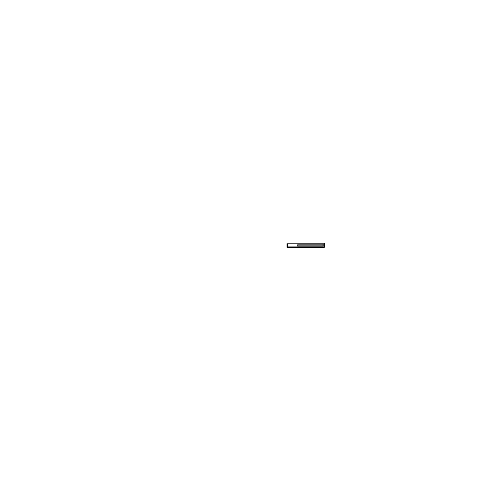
<?xml version="1.0" encoding="UTF-8"?>
<svg xmlns="http://www.w3.org/2000/svg" width="482" height="482" viewBox="0 0 482 482"><rect width="100%" height="100%" fill="white"/><g stroke="black" fill="none" stroke-linecap="round" stroke-linejoin="round"><path stroke-width="0.72" d="M287.26 244.748L287.724 244.748M324.067 244.748L324.476 244.748M287.26 245.928L287.724 245.928M324.067 245.928L324.476 245.928M287.26 247.109L324.476 247.109M324.476 243.561L287.26 243.561L287.26 247.242L324.476 247.242L324.476 243.561M323.247 244.748L297.46 244.748L297.46 245.928L323.247 245.928L323.247 244.748"/></g></svg>
